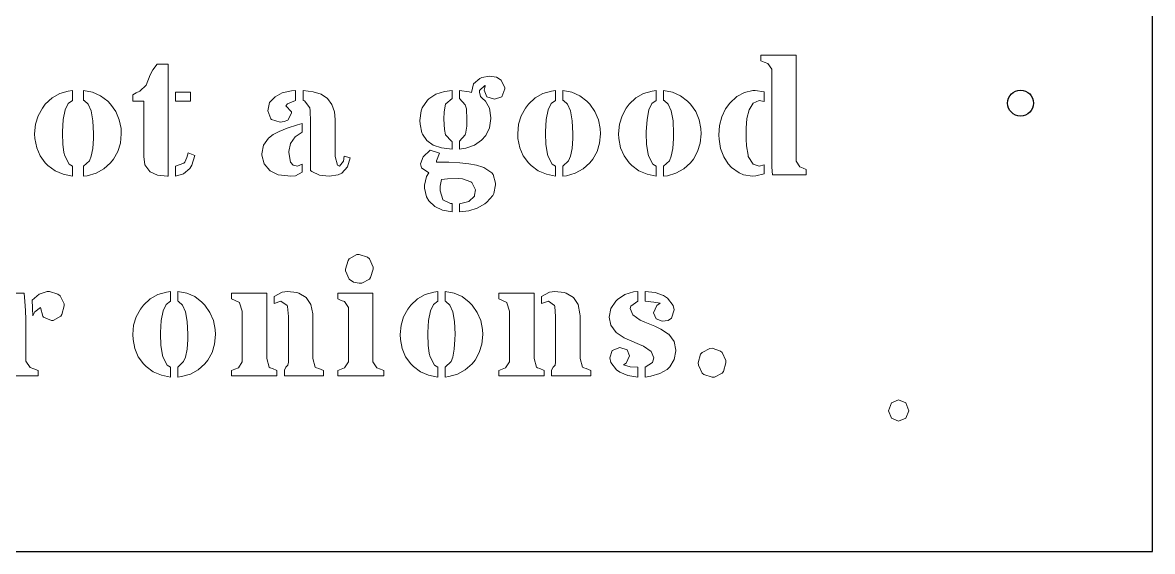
# Model space of a CAD drawing. Header units: millimetres. Extents: x 3735 to 5333, y 3252 to 4770.
# Drawn here: x 5062.8 to 5289.8, y 3800 to 3906.1 of the extents above; entities that cross this region are included whole.
import ezdxf

# ---------------------------------------------------------------- set-up
doc = ezdxf.new("R2010")
doc.units = ezdxf.units.MM
doc.layers.get('0').update_dxf_attribs({"color": 18, "true_color": 0x000000})
doc.layers.add('ext', color=18, linetype='Continuous', true_color=0x000000)
doc.layers.add('MASHARAB', color=6, linetype='Continuous', true_color=0xff00ff)

msp = doc.modelspace()

# ---------------------------------------------------------------- linework, layer by layer
at = {"color": 6, "lineweight": 0, "true_color": 0xff00ff}
msp.add_lwpolyline([(5238.84, 3826.09), (5237.4, 3826.71), (5236.8, 3828.22), (5237.4, 3829.79), (5238.84, 3830.38), (5240.32, 3829.79), (5240.91, 3828.22), (5240.32, 3826.71)], close=True, dxfattribs=at)
at = {"layer": 'ext'}
msp.add_lwpolyline([(4539.85, 4769.98), (4539.85, 3799.98), (5289.85, 3799.98), (5289.85, 4769.98)], close=True, dxfattribs=at)
at = {"layer": 'MASHARAB', "lineweight": 0}
for p, q in [((5211.16, 3899.63), (5211.16, 3898.48)), ((5218.24, 3899.63), (5211.16, 3899.63)), ((5211.16, 3898.48), (5211.86, 3898.18)), ((5211.86, 3898.18), (5212.55, 3897.95)), ((5218.24, 3878.35), (5218.24, 3899.63)), ((5088.99, 3896.66), (5088.47, 3895.67)), ((5089.89, 3897.78), (5088.99, 3896.66)), ((5092.1, 3897.82), (5089.89, 3897.78)), ((5092.1, 3875.31), (5092.1, 3897.82)), ((5212.55, 3897.95), (5213.35, 3896.76)), ((5213.35, 3896.76), (5213.35, 3877.13)), ((5087.64, 3893.55), (5086.38, 3892.36)), ((5088.47, 3895.67), (5087.64, 3893.55)), ((5153.43, 3893.82), (5153.04, 3892.13)), ((5154.69, 3894.94), (5153.43, 3893.82)), ((5154.66, 3892.53), (5155.68, 3893.49)), ((5155.12, 3895.14), (5154.69, 3894.94)), ((5156.61, 3895.37), (5155.12, 3895.14)), ((5155.68, 3893.49), (5155.75, 3893.42)), ((5158.03, 3895.17), (5156.61, 3895.37)), ((5158.99, 3894.61), (5158.03, 3895.17)), ((5159.71, 3893.02), (5158.99, 3894.61)), ((5070.29, 3891.9), (5068.77, 3891.01)), ((5072.01, 3892.4), (5070.29, 3891.9)), ((5072.84, 3892.5), (5072.01, 3892.4)), ((5072.84, 3890.51), (5072.84, 3892.5)), ((5076.89, 3892.17), (5075.07, 3892.5)), ((5075.07, 3892.5), (5075.07, 3890.51)), ((5078.47, 3891.44), (5076.89, 3892.17)), ((5079.93, 3890.35), (5078.47, 3891.44)), ((5085.62, 3892.07), (5084.96, 3891.67)), ((5084.96, 3891.67), (5084.96, 3890.35)), ((5086.38, 3892.36), (5085.62, 3892.07)), ((5093.55, 3892.17), (5093.55, 3890.35)), ((5096.53, 3892.17), (5093.55, 3892.17)), ((5096.53, 3890.35), (5096.53, 3892.17)), ((5113.55, 3891.27), (5112.46, 3890.08)), ((5115, 3892.03), (5113.55, 3891.27)), ((5116.85, 3892.43), (5115, 3892.03)), ((5117.68, 3892.5), (5116.85, 3892.43)), ((5117.68, 3890.51), (5117.68, 3892.5)), ((5121.18, 3892.26), (5119.17, 3892.5)), ((5119.17, 3892.5), (5119.17, 3890.51)), ((5122.8, 3891.74), (5121.18, 3892.26)), ((5124.06, 3890.88), (5122.8, 3891.74)), ((5145.87, 3891.74), (5144.45, 3890.84)), ((5147.58, 3892.3), (5145.87, 3891.74)), ((5149.17, 3892.5), (5147.58, 3892.3)), ((5149.17, 3890.88), (5149.17, 3892.5)), ((5152.54, 3892.26), (5150.62, 3892.5)), ((5150.62, 3892.5), (5150.62, 3890.88)), ((5153.04, 3892.13), (5152.54, 3892.26)), ((5154.62, 3892.17), (5154.66, 3892.53)), ((5154.82, 3891.31), (5154.62, 3892.17)), ((5155.19, 3890.98), (5154.82, 3891.31)), ((5155.68, 3893.09), (5155.58, 3892.56)), ((5155.58, 3892.56), (5156.14, 3891.27)), ((5155.75, 3893.42), (5155.68, 3893.09)), ((5156.14, 3891.27), (5157.63, 3890.74)), ((5157.63, 3890.74), (5159.15, 3891.27)), ((5159.15, 3891.27), (5159.71, 3892.86)), ((5159.71, 3892.86), (5159.71, 3893.02)), ((5167.38, 3891.9), (5165.83, 3891.01)), ((5169.1, 3892.4), (5167.38, 3891.9)), ((5169.89, 3892.5), (5169.1, 3892.4)), ((5169.89, 3890.51), (5169.89, 3892.5)), ((5173.16, 3892.17), (5171.38, 3892.5)), ((5171.38, 3892.5), (5171.38, 3890.51)), ((5174.78, 3891.44), (5173.16, 3892.17)), ((5176.2, 3890.35), (5174.78, 3891.44)), ((5187.6, 3891.9), (5186.08, 3891.01)), ((5189.32, 3892.4), (5187.6, 3891.9)), ((5190.15, 3892.5), (5189.32, 3892.4)), ((5190.15, 3890.51), (5190.15, 3892.5)), ((5193.42, 3892.17), (5191.6, 3892.5)), ((5191.6, 3892.5), (5191.6, 3890.51)), ((5195.04, 3891.44), (5193.42, 3892.17)), ((5196.46, 3890.35), (5195.04, 3891.44)), ((5206.31, 3891.31), (5204.92, 3889.98)), ((5207.86, 3892.13), (5206.31, 3891.31)), ((5209.55, 3892.5), (5207.86, 3892.13)), ((5210.01, 3892.5), (5209.55, 3892.5)), ((5211.83, 3892.23), (5210.01, 3892.5)), ((5211.86, 3892.2), (5211.83, 3892.23)), ((5211.86, 3890.32), (5211.86, 3892.2)), ((5066.82, 3888.99), (5065.93, 3887.44)), ((5067.38, 3889.75), (5066.82, 3888.99)), ((5068.77, 3891.01), (5067.38, 3889.75)), ((5071.35, 3888.6), (5071.98, 3889.89)), ((5071.98, 3889.89), (5072.84, 3890.51)), ((5075.07, 3890.51), (5075.2, 3890.48)), ((5075.2, 3890.48), (5076.03, 3889.75)), ((5076.03, 3889.75), (5076.62, 3888.4)), ((5080.49, 3889.75), (5079.93, 3890.35)), ((5081.55, 3888.27), (5080.49, 3889.75)), ((5084.96, 3890.35), (5087.18, 3890.35)), ((5087.18, 3890.35), (5087.18, 3879.24)), ((5093.55, 3890.35), (5096.53, 3890.35)), ((5112.46, 3890.08), (5112.09, 3888.46)), ((5115.73, 3889.46), (5116.06, 3889.85)), ((5116.85, 3888.2), (5115.73, 3889.46)), ((5116.06, 3889.85), (5117.68, 3890.51)), ((5119.17, 3890.51), (5119.5, 3890.41)), ((5119.5, 3890.41), (5120.52, 3889.03)), ((5120.52, 3889.03), (5120.62, 3888.46)), ((5124.95, 3889.72), (5124.06, 3890.88)), ((5125.48, 3888.23), (5124.95, 3889.72)), ((5143.12, 3889.06), (5142.89, 3888.4)), ((5144.18, 3890.58), (5143.12, 3889.06)), ((5144.45, 3890.84), (5144.18, 3890.58)), ((5147.52, 3888.23), (5147.82, 3889.75)), ((5147.82, 3889.75), (5147.85, 3889.82)), ((5147.85, 3889.82), (5149.17, 3890.88)), ((5150.62, 3890.88), (5151.78, 3889.65)), ((5151.78, 3889.65), (5152.01, 3888.8)), ((5155.85, 3890.35), (5155.19, 3890.98)), ((5156.64, 3888.99), (5155.85, 3890.35)), ((5156.9, 3887.01), (5156.64, 3888.99)), ((5163.88, 3888.99), (5163.02, 3887.44)), ((5164.47, 3889.75), (5163.88, 3888.99)), ((5165.83, 3891.01), (5164.47, 3889.75)), ((5168.44, 3888.6), (5169.03, 3889.89)), ((5169.03, 3889.89), (5169.89, 3890.51)), ((5171.38, 3890.51), (5171.48, 3890.48)), ((5171.48, 3890.48), (5172.3, 3889.75)), ((5172.3, 3889.75), (5172.9, 3888.4)), ((5176.8, 3889.75), (5176.2, 3890.35)), ((5177.82, 3888.27), (5176.8, 3889.75)), ((5184.13, 3888.99), (5183.27, 3887.44)), ((5184.73, 3889.75), (5184.13, 3888.99)), ((5186.08, 3891.01), (5184.73, 3889.75)), ((5188.66, 3888.6), (5189.29, 3889.89)), ((5189.29, 3889.89), (5190.15, 3890.51)), ((5191.6, 3890.51), (5191.73, 3890.48)), ((5191.73, 3890.48), (5192.56, 3889.75)), ((5192.56, 3889.75), (5193.15, 3888.4)), ((5197.02, 3889.75), (5196.46, 3890.35)), ((5198.08, 3888.27), (5197.02, 3889.75)), ((5204.92, 3889.98), (5204.09, 3888.83)), ((5208.79, 3888.6), (5209.64, 3889.98)), ((5209.64, 3889.98), (5210.83, 3890.51)), ((5210.83, 3890.51), (5211.86, 3890.32)), ((5065.93, 3887.44), (5065.43, 3885.72)), ((5070.82, 3884.23), (5070.95, 3886.71)), ((5070.95, 3886.71), (5071.35, 3888.6)), ((5076.62, 3888.4), (5076.95, 3886.45)), ((5082.24, 3886.65), (5081.55, 3888.27)), ((5112.09, 3888.46), (5112.72, 3886.85)), ((5112.72, 3886.85), (5112.85, 3886.71)), ((5112.85, 3886.71), (5114.57, 3886.18)), ((5116.13, 3886.58), (5116.85, 3887.94)), ((5116.85, 3887.94), (5116.85, 3888.2)), ((5120.62, 3888.46), (5120.69, 3886.28)), ((5125.61, 3886.68), (5125.48, 3888.23)), ((5125.61, 3879.28), (5125.61, 3886.68)), ((5142.89, 3888.4), (5142.66, 3886.51)), ((5147.45, 3886.78), (5147.52, 3888.23)), ((5147.58, 3884.7), (5147.45, 3886.78)), ((5152.01, 3888.8), (5152.11, 3886.71)), ((5152.11, 3886.71), (5152.08, 3885.33)), ((5156.67, 3885.03), (5156.9, 3886.88)), ((5156.9, 3886.88), (5156.9, 3887.01)), ((5163.02, 3887.44), (5162.49, 3885.72)), ((5167.91, 3884.23), (5168.04, 3886.71)), ((5168.04, 3886.71), (5168.44, 3888.6)), ((5172.9, 3888.4), (5173.26, 3886.45)), ((5178.52, 3886.65), (5177.82, 3888.27)), ((5183.27, 3887.44), (5182.75, 3885.72)), ((5188.13, 3884.23), (5188.3, 3886.71)), ((5188.3, 3886.71), (5188.66, 3888.6)), ((5193.15, 3888.4), (5193.52, 3886.45)), ((5198.77, 3886.65), (5198.08, 3888.27)), ((5203.33, 3887.24), (5202.87, 3885.49)), ((5204.09, 3888.83), (5203.33, 3887.24)), ((5208.22, 3884.96), (5208.36, 3886.91)), ((5208.36, 3886.91), (5208.79, 3888.6)), ((5065.43, 3885.72), (5065.23, 3883.84)), ((5076.95, 3886.45), (5077.08, 3883.9)), ((5082.6, 3884.86), (5082.24, 3886.65)), ((5082.64, 3883.84), (5082.6, 3884.86)), ((5115.99, 3884.93), (5114.37, 3884.3)), ((5114.57, 3886.18), (5115.4, 3886.28)), ((5115.4, 3886.28), (5116.13, 3886.58)), ((5118.07, 3885.59), (5115.99, 3884.93)), ((5119.01, 3885.89), (5118.07, 3885.59)), ((5119.01, 3884.14), (5119.01, 3885.89)), ((5120.69, 3886.28), (5120.69, 3876.47)), ((5142.66, 3886.51), (5142.69, 3885.72)), ((5142.69, 3885.72), (5143.06, 3884)), ((5147.82, 3883.61), (5147.58, 3884.7)), ((5152.08, 3885.33), (5151.81, 3883.71)), ((5155.91, 3883.47), (5156.67, 3885.03)), ((5162.49, 3885.72), (5162.32, 3883.84)), ((5173.26, 3886.45), (5173.39, 3883.9)), ((5178.88, 3884.86), (5178.52, 3886.65)), ((5178.94, 3883.84), (5178.88, 3884.86)), ((5182.75, 3885.72), (5182.58, 3883.84)), ((5193.52, 3886.45), (5193.62, 3883.9)), ((5199.14, 3884.86), (5198.77, 3886.65)), ((5199.17, 3883.84), (5199.14, 3884.86)), ((5202.87, 3885.49), (5202.74, 3883.57)), ((5208.22, 3884.8), (5208.22, 3884.96)), ((5208.22, 3882.71), (5208.22, 3884.8)), ((5065.23, 3883.84), (5065.3, 3882.85)), ((5065.3, 3882.85), (5065.66, 3881.03)), ((5070.82, 3883.9), (5070.82, 3884.23)), ((5070.89, 3881.76), (5070.82, 3883.9)), ((5077.08, 3882.85), (5076.92, 3880.86)), ((5077.08, 3883.9), (5077.08, 3882.85)), ((5082.47, 3881.95), (5082.64, 3883.84)), ((5112.23, 3882.95), (5111.23, 3881.53)), ((5113.18, 3883.67), (5112.23, 3882.95)), ((5114.37, 3884.3), (5113.18, 3883.67)), ((5116.65, 3881.89), (5117.61, 3883.21)), ((5117.61, 3883.21), (5119.01, 3884.14)), ((5143.06, 3884), (5143.19, 3883.71)), ((5143.19, 3883.71), (5144.05, 3882.45)), ((5144.05, 3882.45), (5145.3, 3881.56)), ((5149.01, 3882.35), (5147.82, 3883.61)), ((5149.17, 3882.29), (5149.01, 3882.35)), ((5149.17, 3880.73), (5149.17, 3882.29)), ((5151.78, 3883.61), (5150.62, 3882.35)), ((5150.62, 3882.35), (5150.62, 3880.76)), ((5151.81, 3883.71), (5151.78, 3883.61)), ((5153.63, 3881.56), (5155.05, 3882.55)), ((5155.05, 3882.55), (5155.91, 3883.47)), ((5162.32, 3883.84), (5162.36, 3882.85)), ((5162.36, 3882.85), (5162.72, 3881.03)), ((5167.91, 3883.9), (5167.91, 3884.23)), ((5167.97, 3881.76), (5167.91, 3883.9)), ((5173.36, 3882.85), (5173.23, 3880.86)), ((5173.39, 3883.9), (5173.36, 3882.85)), ((5178.75, 3881.95), (5178.94, 3883.84)), ((5182.58, 3883.84), (5182.61, 3882.85)), ((5182.61, 3882.85), (5182.98, 3881.03)), ((5188.13, 3883.9), (5188.13, 3884.23)), ((5188.2, 3881.76), (5188.13, 3883.9)), ((5193.62, 3882.85), (5193.45, 3880.86)), ((5193.62, 3883.9), (5193.62, 3882.85)), ((5199, 3881.95), (5199.17, 3883.84)), ((5202.74, 3883.57), (5202.77, 3882.71)), ((5202.77, 3882.71), (5203.07, 3880.86)), ((5208.29, 3881.39), (5208.22, 3882.71)), ((5065.66, 3881.03), (5066.36, 3879.41)), ((5071.12, 3880.04), (5070.89, 3881.76)), ((5071.28, 3879.38), (5071.12, 3880.04)), ((5076.92, 3880.86), (5076.62, 3879.34)), ((5081.08, 3878.72), (5081.94, 3880.24)), ((5081.94, 3880.24), (5082.47, 3881.95)), ((5096.1, 3880), (5095.8, 3879.05)), ((5097.45, 3879.48), (5096.1, 3880)), ((5111.23, 3881.53), (5110.9, 3879.81)), ((5116.29, 3880.24), (5116.65, 3881.89)), ((5116.29, 3880.07), (5116.29, 3880.24)), ((5116.65, 3878.15), (5116.29, 3880.07)), ((5144.71, 3880.53), (5143.29, 3879.18)), ((5146.59, 3879.94), (5144.71, 3880.53)), ((5145.3, 3881.56), (5147.02, 3881)), ((5145.97, 3878.39), (5146.59, 3879.94)), ((5147.02, 3881), (5149.17, 3880.73)), ((5150.62, 3880.76), (5151.91, 3880.96)), ((5151.91, 3880.96), (5153.63, 3881.56)), ((5162.72, 3881.03), (5163.41, 3879.41)), ((5168.21, 3880.04), (5167.97, 3881.76)), ((5168.37, 3879.38), (5168.21, 3880.04)), ((5173.23, 3880.86), (5172.93, 3879.34)), ((5177.39, 3878.72), (5178.25, 3880.24)), ((5178.25, 3880.24), (5178.75, 3881.95)), ((5182.98, 3881.03), (5183.67, 3879.41)), ((5188.43, 3880.04), (5188.2, 3881.76)), ((5188.59, 3879.38), (5188.43, 3880.04)), ((5193.45, 3880.86), (5193.15, 3879.34)), ((5197.62, 3878.72), (5198.47, 3880.24)), ((5198.47, 3880.24), (5199, 3881.95)), ((5203.07, 3880.86), (5203.7, 3879.21)), ((5208.59, 3879.51), (5208.29, 3881.39)), ((5066.36, 3879.41), (5067.38, 3877.96)), ((5067.38, 3877.96), (5067.91, 3877.43)), ((5072.17, 3877.72), (5071.28, 3879.38)), ((5072.84, 3877.3), (5072.17, 3877.72)), ((5076.26, 3878.42), (5075.07, 3877.3)), ((5076.62, 3879.34), (5076.26, 3878.42)), ((5079.13, 3876.77), (5080.49, 3877.96)), ((5080.49, 3877.96), (5081.08, 3878.72)), ((5087.18, 3879.24), (5087.41, 3877.56)), ((5095.24, 3877.89), (5093.55, 3877.3)), ((5095.44, 3878.15), (5095.24, 3877.89)), ((5095.8, 3879.05), (5095.44, 3878.15)), ((5096.83, 3877.53), (5097.45, 3879.48)), ((5110.9, 3879.81), (5110.9, 3879.54)), ((5110.9, 3879.54), (5111.37, 3877.79)), ((5111.37, 3877.79), (5112.49, 3876.47)), ((5117.18, 3877.53), (5116.65, 3878.15)), ((5119.01, 3877.69), (5118.07, 3877.3)), ((5119.01, 3876.11), (5119.01, 3877.69)), ((5126.07, 3877.49), (5125.61, 3879.28)), ((5127.33, 3878.35), (5126.53, 3877.3)), ((5127.46, 3879.31), (5127.33, 3878.35)), ((5128.65, 3879.01), (5127.46, 3879.31)), ((5128.09, 3877.16), (5128.65, 3879.01)), ((5143.29, 3879.18), (5142.76, 3877.79)), ((5142.76, 3877.79), (5142.96, 3877)), ((5145.97, 3878.12), (5145.97, 3878.39)), ((5148.48, 3878.09), (5145.97, 3878.12)), ((5150.66, 3877.96), (5148.48, 3878.09)), ((5152.51, 3877.76), (5150.66, 3877.96)), ((5154.06, 3877.49), (5152.51, 3877.76)), ((5163.41, 3879.41), (5164.47, 3877.96)), ((5164.47, 3877.96), (5165, 3877.43)), ((5169.23, 3877.72), (5168.37, 3879.38)), ((5169.89, 3877.3), (5169.23, 3877.72)), ((5172.53, 3878.42), (5171.38, 3877.3)), ((5172.93, 3879.34), (5172.53, 3878.42)), ((5175.44, 3876.77), (5176.8, 3877.96)), ((5176.8, 3877.96), (5177.39, 3878.72)), ((5183.67, 3879.41), (5184.73, 3877.96)), ((5184.73, 3877.96), (5185.26, 3877.43)), ((5189.49, 3877.72), (5188.59, 3879.38)), ((5190.15, 3877.3), (5189.49, 3877.72)), ((5192.79, 3878.42), (5191.6, 3877.3)), ((5193.15, 3879.34), (5192.79, 3878.42)), ((5195.67, 3876.77), (5197.02, 3877.96)), ((5197.02, 3877.96), (5197.62, 3878.72)), ((5203.7, 3879.21), (5204.62, 3877.76)), ((5204.62, 3877.76), (5205.28, 3877.03)), ((5208.65, 3879.24), (5208.59, 3879.51)), ((5209.61, 3877.69), (5208.65, 3879.24)), ((5210.8, 3877.3), (5209.61, 3877.69)), ((5211.86, 3877.59), (5210.8, 3877.3)), ((5211.86, 3875.81), (5211.86, 3877.59)), ((5219, 3877.16), (5218.24, 3878.35)), ((5067.91, 3877.43), (5069.37, 3876.37)), ((5069.37, 3876.37), (5070.98, 3875.68)), ((5070.98, 3875.68), (5072.84, 3875.31)), ((5072.84, 3875.31), (5072.84, 3877.3)), ((5075.07, 3877.3), (5075.07, 3875.31)), ((5075.07, 3875.31), (5075.83, 3875.41)), ((5075.83, 3875.41), (5077.58, 3875.91)), ((5077.58, 3875.91), (5079.13, 3876.77)), ((5087.41, 3877.56), (5088.37, 3876.24)), ((5088.37, 3876.24), (5088.43, 3876.17)), ((5088.43, 3876.17), (5089.92, 3875.54)), ((5089.92, 3875.54), (5091.97, 3875.31)), ((5093.55, 3877.3), (5093.55, 3875.31)), ((5093.55, 3875.31), (5095.17, 3875.81)), ((5095.17, 3875.81), (5096.43, 3876.87)), ((5096.43, 3876.87), (5096.83, 3877.53)), ((5112.49, 3876.47), (5112.56, 3876.4)), ((5112.56, 3876.4), (5114.21, 3875.61)), ((5114.21, 3875.61), (5114.84, 3875.48)), ((5114.84, 3875.48), (5116.75, 3875.31)), ((5116.75, 3875.31), (5117.65, 3875.41)), ((5118.07, 3877.3), (5117.18, 3877.53)), ((5117.65, 3875.41), (5119.01, 3876.11)), ((5120.69, 3876.47), (5120.95, 3876.27)), ((5120.95, 3876.27), (5122.47, 3875.54)), ((5122.47, 3875.54), (5124.45, 3875.31)), ((5124.45, 3875.31), (5126.24, 3875.58)), ((5126.53, 3877.3), (5126.07, 3877.49)), ((5126.24, 3875.58), (5127, 3875.94)), ((5127, 3875.94), (5128.09, 3877.16)), ((5142.96, 3877), (5144.45, 3875.97)), ((5144.45, 3875.97), (5143.95, 3875.21)), ((5155.28, 3877.13), (5154.06, 3877.49)), ((5155.52, 3877.03), (5155.28, 3877.13)), ((5157.1, 3875.97), (5155.52, 3877.03)), ((5157.37, 3875.64), (5157.1, 3875.97)), ((5157.86, 3873.92), (5157.37, 3875.64)), ((5165, 3877.43), (5166.42, 3876.37)), ((5166.42, 3876.37), (5168.07, 3875.68)), ((5168.07, 3875.68), (5169.89, 3875.31)), ((5169.89, 3875.31), (5169.89, 3877.3)), ((5171.38, 3877.3), (5171.38, 3875.31)), ((5171.38, 3875.31), (5172.14, 3875.41)), ((5172.14, 3875.41), (5173.89, 3875.91)), ((5173.89, 3875.91), (5175.44, 3876.77)), ((5185.26, 3877.43), (5186.68, 3876.37)), ((5186.68, 3876.37), (5188.3, 3875.68)), ((5188.3, 3875.68), (5190.15, 3875.31)), ((5190.15, 3875.31), (5190.15, 3877.3)), ((5191.6, 3877.3), (5191.6, 3875.31)), ((5191.6, 3875.31), (5192.39, 3875.41)), ((5192.39, 3875.41), (5194.11, 3875.91)), ((5194.11, 3875.91), (5195.67, 3876.77)), ((5205.28, 3877.03), (5206.8, 3875.97)), ((5206.8, 3875.97), (5207.66, 3875.61)), ((5207.66, 3875.61), (5209.48, 3875.31)), ((5209.48, 3875.31), (5210.14, 3875.35)), ((5210.14, 3875.35), (5211.86, 3875.81)), ((5213.35, 3877.13), (5213.54, 3875.58)), ((5213.54, 3875.58), (5220.25, 3875.58)), ((5219.66, 3876.93), (5219, 3877.16)), ((5220.25, 3876.63), (5219.66, 3876.93)), ((5220.25, 3875.58), (5220.25, 3876.63)), ((5091.97, 3875.31), (5092.1, 3875.31)), ((5143.95, 3875.21), (5143.55, 3873.49)), ((5143.55, 3873.49), (5143.59, 3872.87)), ((5146.76, 3873.3), (5147.02, 3874.65)), ((5146.76, 3872.34), (5146.76, 3873.3)), ((5147.02, 3874.65), (5148.21, 3874.75)), ((5148.21, 3874.75), (5150.36, 3874.82)), ((5150.36, 3874.82), (5151.22, 3874.75)), ((5151.22, 3874.75), (5152.87, 3874.16)), ((5152.87, 3874.16), (5153.1, 3874.02)), ((5153.1, 3874.02), (5153.86, 3872.54)), ((5157.5, 3871.81), (5157.86, 3873.59)), ((5157.86, 3873.59), (5157.86, 3873.92)), ((5143.59, 3872.87), (5143.98, 3871.15)), ((5143.98, 3871.15), (5144.48, 3870.36)), ((5147.29, 3870.62), (5146.76, 3872.34)), ((5153.6, 3871.31), (5152.51, 3870.19)), ((5153.66, 3871.51), (5153.6, 3871.31)), ((5153.86, 3872.54), (5153.66, 3871.51)), ((5156.11, 3870.09), (5157.3, 3871.45)), ((5157.3, 3871.45), (5157.5, 3871.81)), ((5144.48, 3870.36), (5145.63, 3869.2)), ((5145.63, 3869.2), (5147.19, 3868.47)), ((5147.29, 3870.59), (5147.29, 3870.62)), ((5148.81, 3869.83), (5147.29, 3870.59)), ((5149.17, 3869.79), (5148.81, 3869.83)), ((5149.17, 3868.17), (5149.17, 3869.79)), ((5152.51, 3870.19), (5150.62, 3869.76)), ((5150.62, 3869.76), (5150.62, 3868.14)), ((5152.48, 3868.37), (5154.19, 3868.9)), ((5154.19, 3868.9), (5155.71, 3869.76)), ((5155.71, 3869.76), (5156.11, 3870.09)), ((5147.19, 3868.47), (5149.17, 3868.17)), ((5150.62, 3868.14), (5152.48, 3868.37)), ((5130, 3859.55), (5128.45, 3858.69)), ((5130.47, 3859.58), (5130, 3859.55)), ((5132.15, 3859.02), (5130.47, 3859.58)), ((5128.22, 3858.39), (5127.69, 3856.67)), ((5128.45, 3858.69), (5128.22, 3858.39)), ((5132.52, 3858.69), (5132.15, 3859.02)), ((5133.24, 3857.07), (5132.52, 3858.69)), ((5127.69, 3856.67), (5127.72, 3856.28)), ((5127.72, 3856.28), (5128.45, 3854.66)), ((5132.52, 3854.66), (5132.75, 3854.96)), ((5132.75, 3854.96), (5133.28, 3856.67)), ((5133.28, 3856.67), (5133.24, 3857.07)), ((5128.45, 3854.66), (5129.34, 3854.03)), ((5129.34, 3854.03), (5130.47, 3853.8)), ((5130.47, 3853.8), (5130.96, 3853.83)), ((5130.96, 3853.83), (5132.52, 3854.66)), ((5063.15, 3851.85), (5056.41, 3851.85)), ((5063.28, 3850.13), (5063.15, 3851.85)), ((5066.13, 3851.62), (5064.77, 3850.43)), ((5064.77, 3850.43), (5064.87, 3847.26)), ((5067.78, 3852.15), (5066.13, 3851.62)), ((5068.24, 3852.18), (5067.78, 3852.15)), ((5069.93, 3851.65), (5068.24, 3852.18)), ((5070.36, 3851.26), (5069.93, 3851.65)), ((5071.15, 3849.67), (5070.36, 3851.26)), ((5088.47, 3850.66), (5087.11, 3849.4)), ((5090.02, 3851.55), (5088.47, 3850.66)), ((5091.74, 3852.05), (5090.02, 3851.55)), ((5092.53, 3852.18), (5091.74, 3852.05)), ((5092.53, 3850.2), (5092.53, 3852.18)), ((5095.8, 3851.82), (5094.02, 3852.18)), ((5094.02, 3852.18), (5094.02, 3850.2)), ((5097.42, 3851.12), (5095.8, 3851.82)), ((5098.84, 3850), (5097.42, 3851.12)), ((5104.82, 3851.85), (5104.82, 3850.69)), ((5111.9, 3851.85), (5104.82, 3851.85)), ((5104.82, 3850.69), (5106.44, 3849.93)), ((5111.9, 3838.7), (5111.9, 3851.85)), ((5115, 3852.02), (5113.35, 3851.12)), ((5113.35, 3851.12), (5113.35, 3849.77)), ((5116.06, 3852.18), (5115, 3852.02)), ((5117.94, 3851.95), (5116.06, 3852.18)), ((5118.34, 3851.85), (5117.94, 3851.95)), ((5119.83, 3850.92), (5118.34, 3851.85)), ((5120.75, 3849.54), (5119.83, 3850.92)), ((5126.14, 3851.85), (5126.14, 3850.69)), ((5133.21, 3851.85), (5126.14, 3851.85)), ((5126.14, 3850.69), (5126.83, 3850.36)), ((5126.83, 3850.36), (5127.53, 3850.13)), ((5133.21, 3838), (5133.21, 3851.85)), ((5142.2, 3850.66), (5140.81, 3849.4)), ((5143.72, 3851.55), (5142.2, 3850.66)), ((5145.44, 3852.05), (5143.72, 3851.55)), ((5146.23, 3852.18), (5145.44, 3852.05)), ((5146.23, 3850.2), (5146.23, 3852.18)), ((5149.53, 3851.82), (5147.72, 3852.18)), ((5147.72, 3852.18), (5147.72, 3850.2)), ((5151.12, 3851.12), (5149.53, 3851.82)), ((5152.57, 3850), (5151.12, 3851.12)), ((5158.52, 3851.85), (5158.52, 3850.69)), ((5165.59, 3851.85), (5158.52, 3851.85)), ((5158.52, 3850.69), (5160.14, 3849.93)), ((5165.59, 3838.7), (5165.59, 3851.85)), ((5168.7, 3852.02), (5167.08, 3851.12)), ((5167.08, 3851.12), (5167.08, 3849.77)), ((5169.76, 3852.18), (5168.7, 3852.02)), ((5171.67, 3851.95), (5169.76, 3852.18)), ((5172.04, 3851.85), (5171.67, 3851.95)), ((5173.53, 3850.92), (5172.04, 3851.85)), ((5174.45, 3849.54), (5173.53, 3850.92)), ((5182.38, 3850.53), (5182.05, 3850.2)), ((5183.87, 3851.55), (5182.38, 3850.53)), ((5185.59, 3852.08), (5183.87, 3851.55)), ((5186.45, 3852.18), (5185.59, 3852.08)), ((5186.45, 3850.2), (5186.45, 3852.18)), ((5189.95, 3851.92), (5187.93, 3852.18)), ((5187.93, 3852.18), (5187.93, 3850.2)), ((5191.6, 3851.32), (5189.95, 3851.92)), ((5192.43, 3850.79), (5191.6, 3851.32)), ((5193.58, 3849.34), (5192.43, 3850.79)), ((5063.38, 3848.35), (5063.28, 3850.13)), ((5063.45, 3846.5), (5063.38, 3848.35)), ((5065.3, 3848.05), (5066.42, 3848.97)), ((5066.42, 3848.97), (5066.42, 3848.94)), ((5066.42, 3848.94), (5066.89, 3847.19)), ((5070.72, 3847.52), (5071.18, 3849.27)), ((5071.18, 3849.27), (5071.15, 3849.67)), ((5086.52, 3848.64), (5085.66, 3847.09)), ((5087.11, 3849.4), (5086.52, 3848.64)), ((5090.68, 3846.36), (5091.08, 3848.25)), ((5091.08, 3848.25), (5091.67, 3849.54)), ((5091.67, 3849.54), (5092.53, 3850.2)), ((5094.02, 3850.2), (5094.12, 3850.13)), ((5094.12, 3850.13), (5094.94, 3849.4)), ((5094.94, 3849.4), (5095.54, 3848.05)), ((5099.44, 3849.4), (5098.84, 3850)), ((5100.46, 3847.92), (5099.44, 3849.4)), ((5106.44, 3849.93), (5106.44, 3849.9)), ((5106.44, 3849.9), (5106.97, 3848.21)), ((5106.97, 3848.21), (5106.97, 3838)), ((5113.35, 3849.77), (5114.74, 3850.2)), ((5114.74, 3850.2), (5115.99, 3849.31)), ((5115.99, 3849.31), (5116.06, 3849.11)), ((5116.06, 3849.11), (5116.22, 3847.12)), ((5121.11, 3847.69), (5120.75, 3849.54)), ((5127.53, 3850.13), (5128.32, 3848.97)), ((5128.32, 3848.97), (5128.32, 3838)), ((5140.22, 3848.64), (5139.36, 3847.09)), ((5140.81, 3849.4), (5140.22, 3848.64)), ((5144.38, 3846.36), (5144.78, 3848.25)), ((5144.78, 3848.25), (5145.4, 3849.54)), ((5145.4, 3849.54), (5146.23, 3850.2)), ((5147.72, 3850.2), (5147.85, 3850.13)), ((5147.85, 3850.13), (5148.68, 3849.4)), ((5148.68, 3849.4), (5149.27, 3848.05)), ((5153.14, 3849.4), (5152.57, 3850)), ((5154.19, 3847.92), (5153.14, 3849.4)), ((5160.14, 3849.93), (5160.14, 3849.9)), ((5160.14, 3849.9), (5160.67, 3848.21)), ((5160.67, 3848.21), (5160.67, 3838)), ((5167.08, 3849.77), (5168.47, 3850.2)), ((5168.47, 3850.2), (5169.69, 3849.31)), ((5169.69, 3849.31), (5169.76, 3849.11)), ((5169.76, 3849.11), (5169.92, 3847.12)), ((5174.81, 3847.69), (5174.45, 3849.54)), ((5181.03, 3848.71), (5180.7, 3847.03)), ((5182.05, 3850.2), (5181.03, 3848.71)), ((5184.93, 3848.74), (5185.03, 3849.21)), ((5185.42, 3847.45), (5184.93, 3848.74)), ((5185.03, 3849.21), (5186.45, 3850.2)), ((5187.93, 3850.2), (5189.68, 3850.03)), ((5190.28, 3849.34), (5189.62, 3847.85)), ((5189.68, 3850.03), (5190.97, 3849.83)), ((5190.97, 3849.83), (5190.28, 3849.34)), ((5193.22, 3846.79), (5193.78, 3848.45)), ((5193.78, 3848.45), (5193.58, 3849.34)), ((5063.48, 3844.55), (5063.45, 3846.5)), ((5064.87, 3847.26), (5065.3, 3848.05)), ((5066.89, 3847.19), (5067.05, 3847.03)), ((5067.05, 3847.03), (5068.64, 3846.36)), ((5068.64, 3846.36), (5068.97, 3846.36)), ((5068.97, 3846.36), (5070.49, 3847.22)), ((5070.49, 3847.22), (5070.72, 3847.52)), ((5085.66, 3847.09), (5085.13, 3845.37)), ((5090.55, 3843.89), (5090.68, 3846.36)), ((5095.54, 3848.05), (5095.9, 3846.1)), ((5095.9, 3846.1), (5096.03, 3843.56)), ((5101.16, 3846.3), (5100.46, 3847.92)), ((5101.52, 3844.51), (5101.16, 3846.3)), ((5116.22, 3847.12), (5116.22, 3837.94)), ((5121.11, 3847.29), (5121.11, 3847.69)), ((5121.11, 3838.7), (5121.11, 3847.29)), ((5139.36, 3847.09), (5138.86, 3845.37)), ((5144.25, 3843.89), (5144.38, 3846.36)), ((5149.27, 3848.05), (5149.6, 3846.1)), ((5149.6, 3846.1), (5149.73, 3843.56)), ((5154.89, 3846.3), (5154.19, 3847.92)), ((5155.25, 3844.51), (5154.89, 3846.3)), ((5169.92, 3847.12), (5169.92, 3837.94)), ((5174.85, 3847.29), (5174.81, 3847.69)), ((5174.85, 3838.7), (5174.85, 3847.29)), ((5180.7, 3847.03), (5181.03, 3845.37)), ((5186.91, 3846.4), (5185.42, 3847.45)), ((5187.83, 3846), (5186.91, 3846.4)), ((5189.85, 3845.17), (5187.83, 3846)), ((5189.62, 3847.85), (5190.11, 3846.66)), ((5190.11, 3846.66), (5191.37, 3846.17)), ((5191.37, 3846.17), (5192.56, 3846.33)), ((5192.56, 3846.33), (5193.22, 3846.79)), ((5063.48, 3843.06), (5063.48, 3844.55)), ((5085.13, 3845.37), (5084.96, 3843.49)), ((5090.55, 3843.56), (5090.55, 3843.89)), ((5090.61, 3841.41), (5090.55, 3843.56)), ((5096.03, 3843.56), (5096, 3842.5)), ((5101.58, 3843.49), (5101.52, 3844.51)), ((5138.86, 3845.37), (5138.66, 3843.49)), ((5144.25, 3843.56), (5144.25, 3843.89)), ((5144.31, 3841.41), (5144.25, 3843.56)), ((5149.73, 3843.56), (5149.7, 3842.5)), ((5155.28, 3843.49), (5155.25, 3844.51)), ((5181.03, 3845.37), (5182.08, 3843.92)), ((5182.08, 3843.92), (5182.12, 3843.89)), ((5182.12, 3843.89), (5183.67, 3842.86)), ((5191.07, 3844.61), (5189.85, 3845.17)), ((5192.59, 3843.59), (5191.07, 3844.61)), ((5192.66, 3843.56), (5192.59, 3843.59)), ((5193.72, 3842.1), (5192.66, 3843.56)), ((5063.48, 3838.17), (5063.48, 3843.06)), ((5084.96, 3843.49), (5085.03, 3842.5)), ((5085.03, 3842.5), (5085.36, 3840.68)), ((5090.85, 3839.69), (5090.61, 3841.41)), ((5096, 3842.5), (5095.87, 3840.55)), ((5100.89, 3839.89), (5101.39, 3841.61)), ((5101.39, 3841.61), (5101.58, 3843.49)), ((5138.66, 3843.49), (5138.73, 3842.5)), ((5138.73, 3842.5), (5139.09, 3840.68)), ((5144.54, 3839.69), (5144.31, 3841.41)), ((5149.7, 3842.5), (5149.57, 3840.55)), ((5154.59, 3839.89), (5155.12, 3841.61)), ((5155.12, 3841.61), (5155.28, 3843.49)), ((5183.67, 3842.86), (5184.79, 3842.37)), ((5184.79, 3842.37), (5186.81, 3841.54)), ((5186.81, 3841.54), (5187.6, 3841.21)), ((5194.08, 3840.35), (5193.72, 3842.1)), ((5085.36, 3840.68), (5086.05, 3839.06)), ((5086.05, 3839.06), (5087.11, 3837.61)), ((5091.01, 3839.03), (5090.85, 3839.69)), ((5091.9, 3837.38), (5091.01, 3839.03)), ((5095.57, 3839), (5095.17, 3838.07)), ((5095.87, 3840.55), (5095.57, 3839)), ((5100.03, 3838.37), (5100.89, 3839.89)), ((5139.09, 3840.68), (5139.79, 3839.06)), ((5139.79, 3839.06), (5140.81, 3837.61)), ((5144.71, 3839.03), (5144.54, 3839.69)), ((5145.6, 3837.38), (5144.71, 3839.03)), ((5149.27, 3839), (5148.91, 3838.07)), ((5149.57, 3840.55), (5149.27, 3839)), ((5153.73, 3838.37), (5154.59, 3839.89)), ((5181.32, 3840.32), (5180.83, 3838.83)), ((5182.81, 3840.88), (5181.32, 3840.32)), ((5184.33, 3840.42), (5182.81, 3840.88)), ((5184.1, 3837.74), (5184.79, 3839.26)), ((5184.79, 3839.26), (5184.33, 3840.42)), ((5187.6, 3841.21), (5189.16, 3840.12)), ((5189.16, 3840.12), (5189.65, 3838.86)), ((5193.78, 3838.47), (5194.08, 3840.25)), ((5194.08, 3840.25), (5194.08, 3840.35)), ((5198.57, 3837.84), (5199.07, 3839.56)), ((5199.07, 3839.56), (5199.37, 3839.89)), ((5199.37, 3839.89), (5200.92, 3840.71)), ((5200.92, 3840.71), (5201.38, 3840.75)), ((5201.38, 3840.75), (5203.07, 3840.18)), ((5203.07, 3840.18), (5203.4, 3839.89)), ((5203.4, 3839.89), (5204.13, 3838.3)), ((5064.31, 3836.91), (5063.48, 3838.17)), ((5065.1, 3836.62), (5064.31, 3836.91)), ((5087.11, 3837.61), (5087.64, 3837.08)), ((5087.64, 3837.08), (5089.06, 3836.02)), ((5092.53, 3836.95), (5091.9, 3837.38)), ((5092.53, 3834.96), (5092.53, 3836.95)), ((5095.17, 3838.07), (5094.02, 3836.95)), ((5094.02, 3836.95), (5094.02, 3834.96)), ((5098.08, 3836.42), (5099.44, 3837.61)), ((5099.44, 3837.61), (5100.03, 3838.37)), ((5106.18, 3836.81), (5105.48, 3836.58)), ((5106.97, 3838), (5106.18, 3836.81)), ((5112.36, 3836.95), (5111.9, 3838.7)), ((5112.59, 3836.81), (5112.36, 3836.95)), ((5113.02, 3836.71), (5112.59, 3836.81)), ((5115.7, 3836.98), (5115.43, 3836.38)), ((5116.09, 3837.38), (5115.7, 3836.98)), ((5116.22, 3837.94), (5116.09, 3837.38)), ((5121.61, 3836.95), (5121.11, 3838.7)), ((5121.87, 3836.81), (5121.61, 3836.95)), ((5122.34, 3836.71), (5121.87, 3836.81)), ((5127.53, 3836.81), (5126.83, 3836.58)), ((5128.32, 3838), (5127.53, 3836.81)), ((5134, 3836.81), (5133.21, 3838)), ((5134.73, 3836.58), (5134, 3836.81)), ((5140.81, 3837.61), (5141.34, 3837.08)), ((5141.34, 3837.08), (5142.79, 3836.02)), ((5146.23, 3836.95), (5145.6, 3837.38)), ((5146.23, 3834.96), (5146.23, 3836.95)), ((5148.91, 3838.07), (5147.72, 3836.95)), ((5147.72, 3836.95), (5147.72, 3834.96)), ((5151.78, 3836.42), (5153.14, 3837.61)), ((5153.14, 3837.61), (5153.73, 3838.37)), ((5159.88, 3836.81), (5159.18, 3836.58)), ((5160.67, 3838), (5159.88, 3836.81)), ((5166.06, 3836.95), (5165.59, 3838.7)), ((5166.29, 3836.81), (5166.06, 3836.95)), ((5166.75, 3836.71), (5166.29, 3836.81)), ((5169.43, 3836.98), (5169.13, 3836.38)), ((5169.82, 3837.38), (5169.43, 3836.98)), ((5169.92, 3837.94), (5169.82, 3837.38)), ((5175.31, 3836.95), (5174.85, 3838.7)), ((5175.57, 3836.81), (5175.31, 3836.95)), ((5176.04, 3836.71), (5175.57, 3836.81)), ((5180.83, 3838.83), (5180.99, 3837.87)), ((5180.99, 3837.87), (5182.15, 3836.42)), ((5183.6, 3837.41), (5184.1, 3837.74)), ((5184.93, 3837.05), (5183.6, 3837.41)), ((5186.45, 3836.95), (5184.93, 3837.05)), ((5186.45, 3834.96), (5186.45, 3836.95)), ((5189.39, 3837.87), (5187.93, 3836.95)), ((5187.93, 3836.95), (5187.93, 3834.96)), ((5189.65, 3838.86), (5189.39, 3837.87)), ((5192.33, 3836.52), (5192.86, 3837.01)), ((5192.86, 3837.01), (5193.78, 3838.47)), ((5198.61, 3837.38), (5198.57, 3837.84)), ((5199.37, 3835.76), (5198.61, 3837.38)), ((5204.16, 3837.84), (5203.66, 3836.12)), ((5204.13, 3838.3), (5204.16, 3837.84)), ((5056.41, 3835.23), (5065.96, 3835.23)), ((5065.96, 3836.29), (5065.1, 3836.62)), ((5065.96, 3835.23), (5065.96, 3836.29)), ((5089.06, 3836.02), (5090.71, 3835.33)), ((5090.71, 3835.33), (5092.53, 3834.96)), ((5094.02, 3834.96), (5094.78, 3835.06)), ((5094.78, 3835.06), (5096.53, 3835.56)), ((5096.53, 3835.56), (5098.08, 3836.42)), ((5105.48, 3836.58), (5104.82, 3836.29)), ((5104.82, 3836.29), (5104.82, 3835.23)), ((5104.82, 3835.23), (5113.94, 3835.23)), ((5113.94, 3836.29), (5113.02, 3836.71)), ((5113.94, 3835.23), (5113.94, 3836.29)), ((5115.43, 3836.38), (5115.43, 3835.23)), ((5115.43, 3835.23), (5123.26, 3835.23)), ((5123.26, 3836.29), (5122.34, 3836.71)), ((5123.26, 3835.23), (5123.26, 3836.29)), ((5126.83, 3836.58), (5126.14, 3836.29)), ((5126.14, 3836.29), (5126.14, 3835.23)), ((5126.14, 3835.23), (5135.42, 3835.23)), ((5135.42, 3836.29), (5134.73, 3836.58)), ((5135.42, 3835.23), (5135.42, 3836.29)), ((5142.79, 3836.02), (5144.41, 3835.33)), ((5144.41, 3835.33), (5146.23, 3834.96)), ((5147.72, 3834.96), (5148.48, 3835.06)), ((5148.48, 3835.06), (5150.23, 3835.56)), ((5150.23, 3835.56), (5151.78, 3836.42)), ((5159.18, 3836.58), (5158.52, 3836.29)), ((5158.52, 3836.29), (5158.52, 3835.23)), ((5158.52, 3835.23), (5167.64, 3835.23)), ((5167.64, 3836.29), (5166.75, 3836.71)), ((5167.64, 3835.23), (5167.64, 3836.29)), ((5169.13, 3836.38), (5169.13, 3835.23)), ((5169.13, 3835.23), (5177, 3835.23)), ((5177, 3836.29), (5176.04, 3836.71)), ((5177, 3835.23), (5177, 3836.29)), ((5182.15, 3836.42), (5182.84, 3835.95)), ((5182.84, 3835.95), (5184.46, 3835.29)), ((5184.46, 3835.29), (5186.45, 3834.96)), ((5187.93, 3834.96), (5189.09, 3835.13)), ((5189.09, 3835.13), (5190.84, 3835.66)), ((5190.84, 3835.66), (5192.33, 3836.52)), ((5199.7, 3835.46), (5199.37, 3835.76)), ((5201.38, 3834.93), (5199.7, 3835.46)), ((5201.85, 3834.96), (5201.38, 3834.93)), ((5203.4, 3835.76), (5201.85, 3834.96)), ((5203.66, 3836.12), (5203.4, 3835.76))]:
    msp.add_line(p, q, dxfattribs=at)
at = {"layer": 'MASHARAB'}
msp.add_circle((5263.35, 3889.98), 2.6, dxfattribs=at)

doc.saveas('drawing.dxf')
